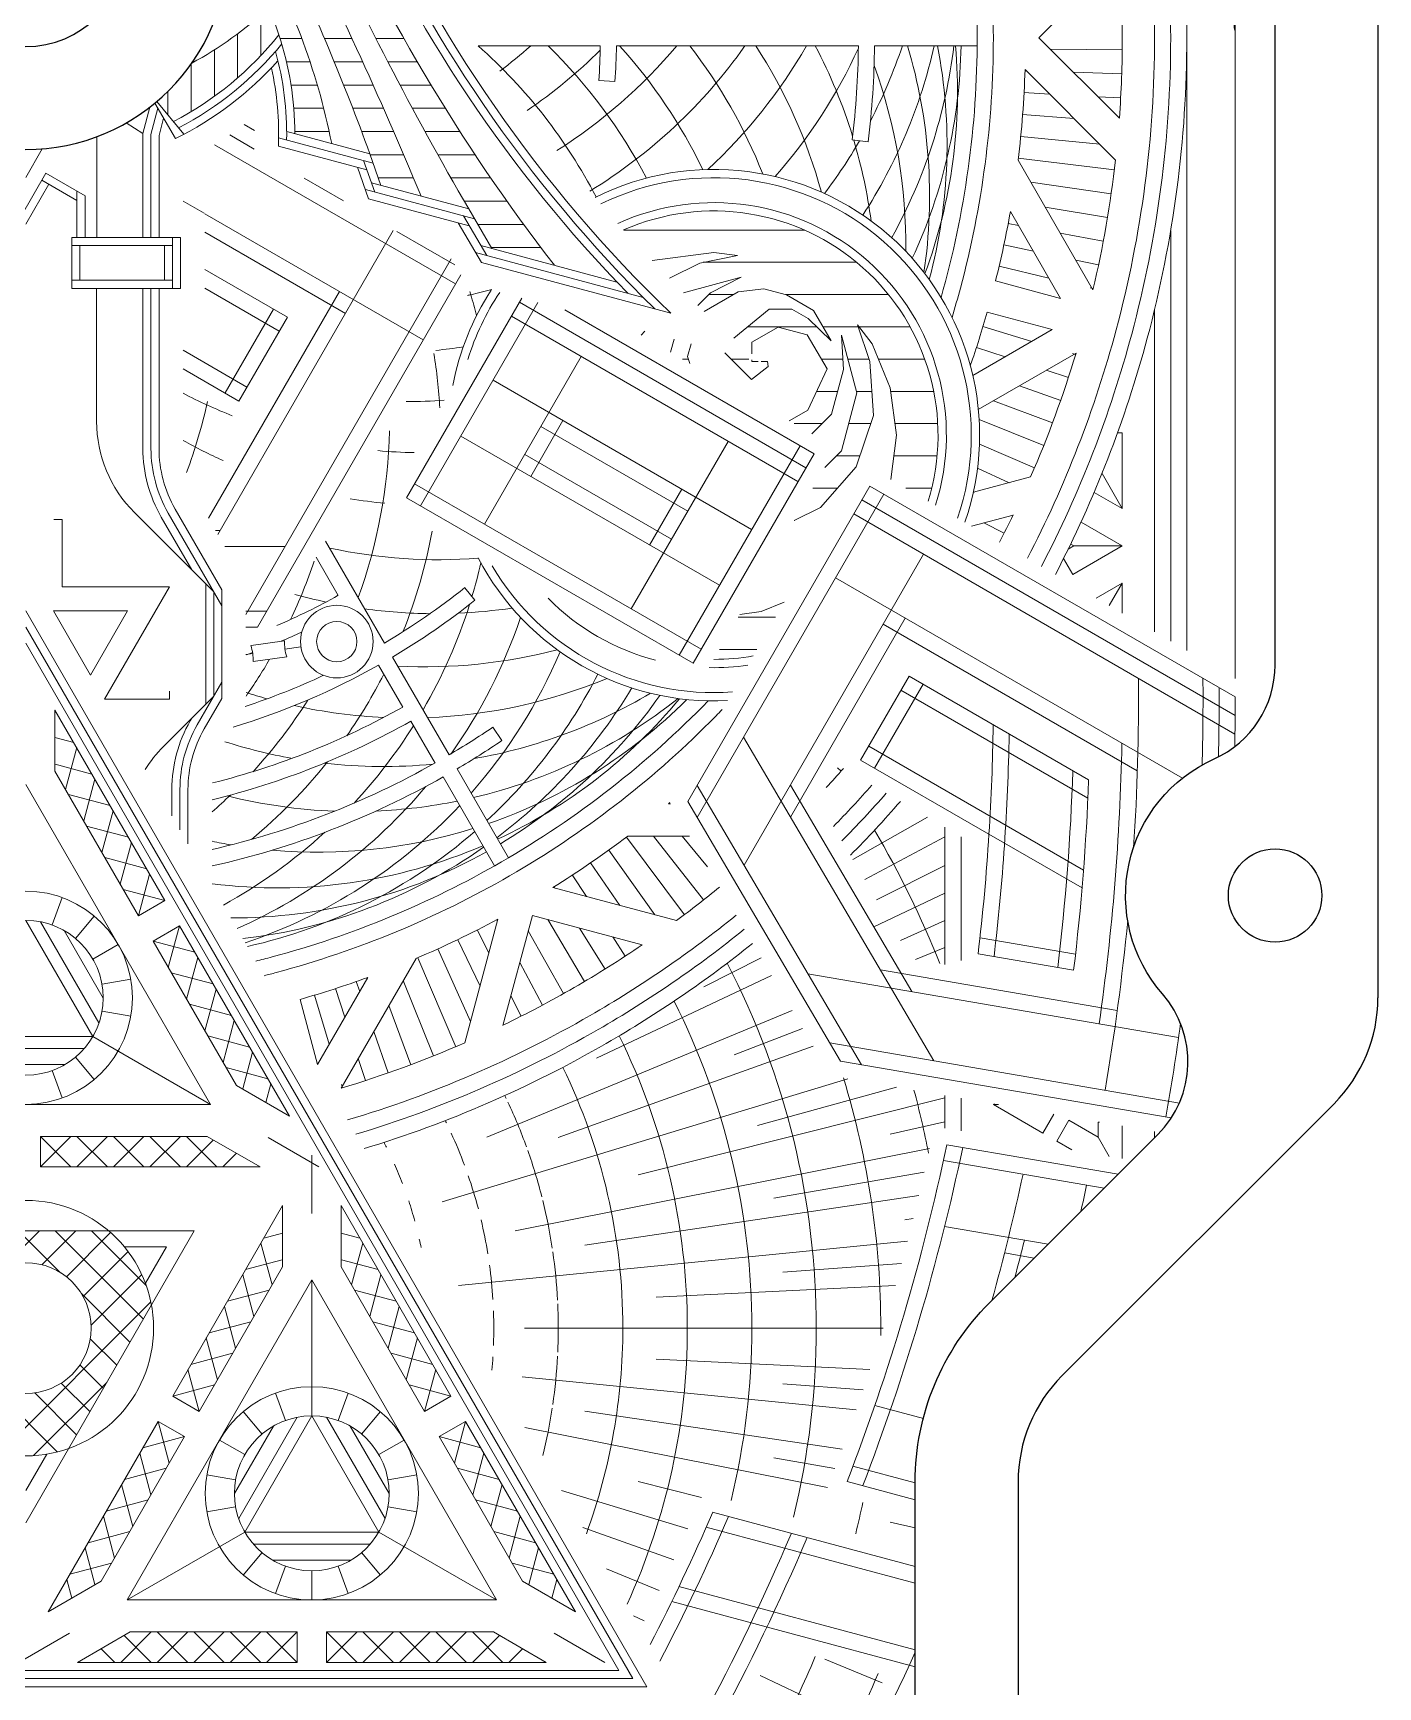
# Model space of a CAD drawing. Header units: inches. Extents: x -6.2 to 19.1, y -0.3 to 14.3.
# Drawn here: x 5.548 to 7.183, y 10.54 to 12.55 of the extents above; entities that cross this region are included whole.
import ezdxf

# ---------------------------------------------------------------- set-up
doc = ezdxf.new("R2010")
doc.units = ezdxf.units.IN
doc.header["$MEASUREMENT"] = 0
doc.layers.add('NOPLOT', color=40, linetype='Continuous', lineweight=5)

# ---------------------------------------------------------------- blocks, each defined once
blk = doc.blocks.new('FacePlate')
at = {"color": 0}
for p, q in [((1.6428, -0.5), (1.6428, -2.5744)), ((1.5895, -2.7032), (1.2587, -3.034)), ((1.2053, -3.1628), (1.2053, -4.7785))]:
    blk.add_line(p, q, dxfattribs=at)
blk.add_circle((1.5178, -2.4502), 0.0568, dxfattribs=at)
for centre, radius, start, end in [((-0.0009, -1.297), 0.1215, 180, 0), ((1.4606, -2.5744), 0.1822, 315, 0), ((1.3876, -3.1628), 0.1822, 135, 180)]:
    blk.add_arc(centre, radius, start, end, dxfattribs=at)
blk = doc.blocks.new('Linework')
at = {"color": 251, "true_color": 0x636466}
blk.add_lwpolyline([(1.0812, -3.8655), (1.0812, -2.2498, -0.198912), (1.1712, -2.0326), (1.3762, -1.8276, 0.394797), (1.3819, -1.6569, -0.504743), (1.4447, -1.3712, 0.295987), (1.5187, -1.2571), (1.5187, 0.413, 0.053283)], format="xyb", dxfattribs=at)
blk.add_lwpolyline([(-0.2786, -0.251, -0.185395), (-0.2465, -0.3346), (-0.2465, -0.384, 1), (0.2465, -0.384), (0.2465, -0.3346, -0.185395), (0.2786, -0.251, 2.246691)], format="xyb", close=True, dxfattribs=at)
at = {"layer": 'NOPLOT', "color": 251, "true_color": 0x636466}
for p, q in [((1.4114, -0.228), (1.4114, -1.2393)), ((1.2316, -0.4947), (1.3294, -0.397)), ((1.1566, -0.5045), (1.1566, -0.4849)), ((1.2316, -0.4947), (1.3294, -0.5925)), ((1.4702, -1.2733), (1.4702, -0.4835)), ((0.6984, -0.5045), (0.5498, -0.5045)), ((1.0121, -0.5045), (0.718, -0.5045)), ((1.1566, -0.5045), (1.0317, -0.5045)), ((1.3329, -0.5094), (1.2453, -0.5084)), ((1.2163, -0.5348), (1.2147, -0.5348)), ((1.2148, -0.5333), (1.3247, -0.6433)), ((1.3323, -0.5386), (1.2736, -0.5367)), ((0.6966, -0.5465), (0.7161, -0.548)), ((1.2446, -0.5631), (1.2133, -0.5614)), ((0.182, -0.6173), (0.157, -0.574)), ((0.1593, -0.5721), (0.1922, -0.612)), ((1.331, -0.5679), (1.3033, -0.5664)), ((0.1424, -0.6109), (0.1221, -0.5982)), ((0.278, -0.6075), (0.2654, -0.6003)), ((1.2743, -0.5929), (1.2118, -0.5881)), ((0.2775, -0.6299), (0.2479, -0.6128)), ((0.3074, -0.6162), (0.4222, -0.647)), ((0.3172, -0.6087), (0.4183, -0.6358)), ((1.024, -0.6212), (1.0045, -0.6188)), ((1.3056, -0.6242), (1.2095, -0.6147)), ((0.5224, -0.7939), (0.2294, -0.6247)), ((0.3071, -0.6263), (0.4147, -0.6551)), ((0.4183, -0.6358), (0.4318, -0.6742)), ((1.3233, -0.6554), (1.2065, -0.6412)), ((0.4032, -0.652), (0.4167, -0.6904)), ((0.4107, -0.6439), (0.4242, -0.6823)), ((1.2973, -0.8012), (1.2063, -0.6434)), ((0.0281, -0.6728), (0, -0.7214)), ((0.0622, -0.6924), (0.0196, -0.6679)), ((0.0622, -0.7374), (0.0622, -0.6811)), ((0.3863, -0.6927), (0.3386, -0.6652)), ((0.4128, -0.6792), (0.5455, -0.7148)), ((0.4203, -0.6711), (0.5384, -0.7027)), ((1.3195, -0.6844), (1.2218, -0.6703)), ((0.2168, -0.708), (0.1914, -0.6934)), ((0.4167, -0.6904), (0.5391, -0.7232)), ((0.5384, -0.7027), (0.5667, -0.7509)), ((1.315, -0.7133), (1.2393, -0.7007)), ((0.4832, -0.8618), (0.2176, -0.7085)), ((0.5256, -0.7196), (0.5539, -0.7677)), ((0.532, -0.7112), (0.5603, -0.7593)), ((1.2067, -0.7227), (1.1943, -0.7203)), ((1.1967, -0.7072), (1.1979, -0.7074)), ((1.258, -0.8115), (1.1969, -0.7057)), ((0.0561, -0.7374), (0.0561, -0.7993)), ((0.1882, -0.7374), (0.0561, -0.7374)), ((0.1784, -0.7993), (0.1784, -0.7374)), ((0.1882, -0.7993), (0.1882, -0.7374)), ((0.3885, -0.8298), (0.2176, -0.7311)), ((0.4467, -0.7289), (0.2334, -1.0984)), ((0.5216, -0.7708), (0.451, -0.73)), ((1.3099, -0.7421), (1.2575, -0.7322)), ((1.3918, -0.7292), (1.3918, -1.228)), ((0.0561, -0.7472), (0.1784, -0.7472)), ((0.0659, -0.7895), (0.0659, -0.7472)), ((0.1686, -0.7895), (0.1686, -0.7472)), ((0.5173, -0.7635), (0.2677, -1.1958)), ((0.5468, -0.7557), (0.7506, -0.8103)), ((0.5532, -0.7473), (0.7187, -0.7916)), ((0.7616, -0.7655), (0.8365, -0.7556)), ((0.8652, -0.7594), (0.8193, -0.7685)), ((0.8365, -0.7556), (0.8652, -0.7594)), ((1.2249, -0.7541), (1.189, -0.7465)), ((0.318, -0.8343), (0.2176, -0.7764)), ((0.5287, -0.7829), (0.2815, -1.2112)), ((0.5539, -0.7677), (0.784, -0.8294)), ((0.8193, -0.7685), (0.7824, -0.7867)), ((1.2437, -0.7867), (1.1832, -0.7725)), ((1.3041, -0.7708), (1.2764, -0.765)), ((0.0561, -0.7895), (0.1784, -0.7895)), ((0.0561, -0.7993), (0.1882, -0.7993)), ((0.3082, -0.8513), (0.2176, -0.7991)), ((0.3813, -0.803), (0.2221, -1.0787)), ((0.7996, -0.8046), (0.8698, -0.7858)), ((0.8661, -0.8035), (0.8247, -0.8274)), ((0.8698, -0.7858), (0.8322, -0.8046)), ((0.8974, -0.7998), (0.8661, -0.8035)), ((0.9249, -0.8071), (0.8974, -0.7998)), ((1.1789, -0.7903), (1.258, -0.8115)), ((1.2977, -0.7994), (1.2938, -0.7985)), ((0.603, -0.8113), (0.4629, -1.0539)), ((0.6226, -0.8166), (0.4799, -1.0637)), ((0.9484, -1.0173), (0.6001, -0.8162)), ((0.8322, -0.8046), (0.8168, -0.82)), ((0.9577, -0.8261), (0.9249, -0.8071)), ((0.2422, -0.9264), (0.301, -0.8245)), ((0.2591, -0.9362), (0.318, -0.8343)), ((0.9386, -1.0342), (0.5903, -0.8332)), ((0.9582, -1.0003), (0.6552, -0.8253)), ((0.8607, -0.8599), (0.9036, -0.8247)), ((0.9036, -0.8247), (0.9314, -0.8247)), ((0.9314, -0.8247), (0.951, -0.8361)), ((0.951, -0.8361), (0.9789, -0.8629)), ((0.9789, -0.8629), (0.9577, -0.8261)), ((1.0111, -0.8436), (1.0288, -0.8666)), ((1.0262, -0.888), (1.0111, -0.8436)), ((1.1688, -0.8282), (1.2479, -0.8494)), ((1.3722, -0.8251), (1.3722, -1.2167)), ((0.748, -0.8563), (0.7481, -0.856)), ((0.7481, -0.856), (0.7527, -0.8514)), ((0.7882, -0.861), (0.7839, -0.877)), ((0.9148, -0.8463), (0.8828, -0.8648)), ((0.95, -0.8557), (0.9148, -0.8463)), ((0.974, -0.8972), (0.95, -0.8557)), ((0.9916, -0.856), (1.0104, -0.9263)), ((0.9941, -0.898), (0.9916, -0.856)), ((1.2479, -0.8494), (1.1512, -0.9052)), ((1.2231, -0.8637), (1.1636, -0.8458)), ((0.2689, -0.9192), (0.1914, -0.8745)), ((0.6752, -0.8822), (0.5576, -1.0859)), ((0.8088, -0.8665), (0.8045, -0.8822)), ((0.8045, -0.8822), (0.8074, -0.8905)), ((0.8824, -0.9099), (0.8499, -0.8775)), ((0.8828, -0.8648), (0.8828, -0.879)), ((1.0288, -0.8666), (1.0509, -0.9202)), ((1.1904, -0.8826), (1.1556, -0.8713)), ((1.2767, -0.878), (1.1579, -0.9466)), ((1.2762, -0.8798), (1.2723, -0.8786)), ((0.2591, -0.9362), (0.1914, -0.8971)), ((0.9024, -0.8942), (0.8824, -0.9099)), ((0.8828, -0.8863), (0.8828, -0.8883)), ((0.8828, -0.8883), (0.8904, -0.8883)), ((0.8939, -0.8883), (0.9017, -0.8883)), ((0.9017, -0.8883), (0.9024, -0.8942)), ((0.9505, -0.9475), (0.974, -0.8972)), ((0.9796, -0.952), (0.9941, -0.898)), ((1.0305, -0.9537), (1.0262, -0.888)), ((1.2674, -0.9077), (1.2405, -0.8989)), ((0.8824, -1.0923), (0.5681, -0.9109)), ((1.0509, -0.9202), (1.0585, -0.9777)), ((1.2581, -0.9354), (1.2078, -0.9178)), ((1.0104, -0.9263), (0.9916, -0.9966)), ((1.2481, -0.9629), (1.1763, -0.936)), ((0.653, -0.9599), (0.6138, -1.0278)), ((0.9281, -0.9602), (0.9288, -0.96)), ((0.9288, -0.96), (0.9505, -0.9475)), ((0.9555, -0.9761), (0.9796, -0.952)), ((1.0093, -1.0161), (1.0305, -0.9537)), ((1.2375, -0.9902), (1.1589, -0.9588)), ((0.5289, -0.9788), (0.8432, -1.1602)), ((0.8047, -1.0701), (0.6262, -0.9671)), ((1.0585, -0.9777), (1.0514, -1.0315)), ((1.333, -0.975), (1.3272, -0.975)), ((1.333, -0.975), (1.333, -1.067)), ((0.6066, -1.001), (0.7851, -1.1041)), ((0.7361, -1.1889), (0.8537, -0.9852)), ((0.7942, -1.2451), (0.9412, -0.9905)), ((0.8112, -1.2549), (0.9582, -1.0003)), ((0.9916, -0.9966), (0.9713, -1.0168)), ((1.2263, -1.0173), (1.1592, -0.9887)), ((0.9659, -1.0657), (1.0093, -1.0161)), ((1.1954, -1.0355), (1.1569, -1.018)), ((1.3083, -1.0243), (1.333, -1.067)), ((0.821, -1.238), (0.4727, -1.0369)), ((0.7583, -1.1112), (0.7975, -1.0433)), ((0.8048, -1.4229), (1.0261, -1.0395)), ((1.0261, -1.0395), (1.4702, -1.2959)), ((1.1519, -1.0471), (1.2215, -1.0285)), ((0.4629, -1.0539), (0.8112, -1.2549)), ((0.8162, -1.4423), (1.0431, -1.0493)), ((1.4702, -1.3185), (1.0163, -1.0565)), ((1.1527, -1.0469), (1.1525, -1.0468)), ((1.1527, -1.0469), (1.1525, -1.0468)), ((1.333, -1.067), (1.2988, -1.0473)), ((0.0343, -1.0803), (0.0441, -1.0803)), ((0.0441, -1.0803), (0.0441, -1.162)), ((0.934, -1.0814), (0.9659, -1.0657)), ((1.4699, -1.341), (1.0065, -1.0734)), ((1.1498, -1.0883), (1.2002, -1.0748)), ((1.1893, -1.0969), (1.1645, -1.0843)), ((1.2828, -1.0833), (1.333, -1.1123)), ((0.2362, -1.0936), (0.2307, -1.0936)), ((0.3154, -1.1132), (0.242, -1.1132)), ((0.4361, -1.2305), (0.3645, -1.1065)), ((0.8732, -1.5005), (1.0914, -1.1224)), ((1.2742, -1.1123), (1.2672, -1.1164)), ((1.2703, -1.11), (1.2742, -1.1123)), ((1.333, -1.1123), (1.2729, -1.147)), ((1.2742, -1.1123), (1.333, -1.1123)), ((0.3799, -1.1724), (0.3532, -1.1261)), ((1.2729, -1.147), (1.2616, -1.1275)), ((0.0441, -1.162), (0.1746, -1.162)), ((0.1746, -1.162), (0.0958, -1.2986)), ((0.2187, -1.3048), (0.2187, -1.1585)), ((0.5338, -1.1631), (0.546, -1.1784)), ((1.406, -1.3946), (0.9843, -1.1512)), ((1.3014, -1.1758), (1.333, -1.1576)), ((1.3172, -1.1849), (1.333, -1.1576)), ((1.333, -1.1576), (1.333, -1.194)), ((0.9221, -1.1805), (0.8939, -1.1922)), ((0.7548, -2.4988), (0, -1.1914)), ((0.0339, -1.1914), (0.0788, -1.2692)), ((0.1237, -1.1914), (0.0339, -1.1914)), ((0.0788, -1.2692), (0.1237, -1.1914)), ((0.2928, -1.1916), (0.2677, -1.1916)), ((0.8939, -1.1922), (0.8681, -1.1956)), ((0.9296, -1.4418), (1.0692, -1.2002)), ((0.7378, -2.489), (0, -1.211)), ((0.2815, -1.2112), (0.2677, -1.2112)), ((1.3512, -1.3856), (1.0424, -1.2073)), ((0.7208, -2.4792), (0, -1.2307)), ((0.2677, -1.2443), (0.2759, -1.2431)), ((0.2738, -1.2335), (0.3144, -1.2277)), ((0.3151, -1.2376), (0.3345, -1.2348)), ((0.2765, -1.2529), (0.3172, -1.2471)), ((0.4584, -1.3082), (0.4289, -1.2573)), ((0.5145, -1.3664), (0.4459, -1.2475)), ((1.0907, -1.2805), (1.0319, -1.3824)), ((0.1746, -1.2986), (0.0958, -1.2986)), ((0.1746, -1.2888), (0.1746, -1.2986)), ((1.0639, -1.2877), (1.2911, -1.4188)), ((0.0355, -1.3861), (0.0355, -1.3118)), ((0.2018, -1.3218), (0.1999, -1.325)), ((0.4976, -1.3762), (0.4682, -1.3252)), ((0.5787, -1.3489), (0.5677, -1.3327)), ((1.1039, -1.7381), (0.8725, -1.3447)), ((1.2858, -1.5063), (1.0247, -1.3556)), ((0.5868, -1.4915), (0.5243, -1.3833)), ((0.9913, -1.3859), (0.9869, -1.3819)), ((0.5698, -1.5013), (0.5074, -1.3931)), ((1.0158, -1.7428), (0.816, -1.4034)), ((1.0772, -1.6539), (0.9295, -1.4029)), ((0.7838, -1.4258), (0.7812, -1.4258)), ((0.7823, -1.4249), (0.7831, -1.4258)), ((0.9905, -1.7385), (0.8048, -1.4229)), ((1.0961, -1.4421), (1.0055, -1.4934)), ((0.8007, -1.5605), (0.7301, -1.4664)), ((0.8068, -1.4651), (0.7319, -1.4651)), ((0.824, -1.5426), (0.763, -1.4651)), ((0.8289, -1.5025), (0.7981, -1.4651)), ((1.0199, -1.5179), (1.1174, -1.4657)), ((1.1174, -1.4543), (1.1174, -1.6211)), ((1.137, -1.4657), (1.137, -1.6162)), ((0.7649, -1.5607), (0.7086, -1.4822)), ((0.5698, -1.5013), (0.5868, -1.4915)), ((0.7222, -1.5493), (0.6867, -1.4975)), ((1.1174, -1.5006), (1.0343, -1.5424)), ((0.6408, -1.5275), (0.791, -1.5677)), ((0.6428, -1.528), (0.642, -1.5267)), ((0.6815, -1.5384), (0.6644, -1.5121)), ((0.0322, -1.573), (0.0443, -1.5397)), ((0.1692, -1.5433), (0.137, -1.5619)), ((1.1174, -1.5345), (1.031, -1.5754)), ((0, -1.5674), (0.0815, -1.7085)), ((0.0605, -1.5894), (0.0833, -1.5622)), ((0.574, -1.5661), (0.5337, -1.7162)), ((0.5734, -1.5681), (0.5727, -1.5668)), ((0.6158, -1.5614), (0.58, -1.695)), ((0.6158, -1.5614), (0.7494, -1.5972)), ((0.6791, -1.6418), (0.6345, -1.5664)), ((1.1174, -1.5677), (1.0633, -1.5917)), ((0.0179, -1.5691), (0.0889, -1.6921)), ((0.0467, -1.5798), (0.0941, -1.6618)), ((0.1869, -1.574), (0.1547, -1.5926)), ((0.5631, -1.6068), (0.5489, -1.5788)), ((0.6538, -1.6564), (0.6108, -1.5801)), ((0.7042, -1.6266), (0.6731, -1.5767)), ((0.7288, -1.6109), (0.7137, -1.5876)), ((0.0815, -1.6144), (0.1122, -1.5966)), ((0.5407, -1.6902), (0.5009, -1.6021)), ((0.5522, -1.6474), (0.5251, -1.5909)), ((1.0817, -1.6149), (1.1174, -1.6002)), ((1.16, -1.5886), (1.2761, -1.6086)), ((0.3833, -1.7715), (0.4744, -1.6138)), ((0.5226, -1.7211), (0.4764, -1.6129)), ((0.6281, -1.6705), (0.6005, -1.6187)), ((0.8939, -1.613), (0.8244, -1.648)), ((1.3268, -1.6769), (1.0389, -1.6275)), ((0.0927, -1.6451), (0.1276, -1.6389)), ((0.3547, -1.7426), (0.4158, -1.6368)), ((0.406, -1.6538), (0.4018, -1.6418)), ((0.4144, -1.6373), (0.4148, -1.6385)), ((0.4955, -1.7322), (0.4588, -1.6407)), ((0.9064, -1.6343), (0.6938, -1.7349)), ((1.4014, -1.7096), (0.9507, -1.6322)), ((0.3335, -1.6635), (0.3547, -1.7426)), ((0.369, -1.7178), (0.351, -1.6583)), ((0.3879, -1.6852), (0.3765, -1.6504)), ((0.6022, -1.684), (0.5896, -1.6592)), ((0.0927, -1.6778), (0.1276, -1.684)), ((0.4682, -1.7428), (0.4413, -1.671)), ((0.5603, -1.8309), (0.9316, -1.6771)), ((0.0815, -1.7085), (-0.0815, -1.7085)), ((0.2245, -1.7911), (0.0815, -1.7085)), ((0.4407, -1.7528), (0.4231, -1.7026)), ((0.9443, -1.6987), (0.8611, -1.7308)), ((0.071, -1.7231), (-0.0711, -1.7231)), ((0.9571, -1.7205), (0.6471, -1.8315)), ((1.4023, -1.7894), (0.9774, -1.7164)), ((0.0474, -1.7427), (-0.0474, -1.7427)), ((0.0605, -1.7335), (0.0833, -1.7607)), ((0.413, -1.7622), (0.4042, -1.7353)), ((1.3925, -1.8076), (0.9905, -1.7385)), ((0.0322, -1.7499), (0.0443, -1.7832)), ((0.2562, -1.7683), (0.3206, -1.8055)), ((0.385, -1.7709), (0.3839, -1.7671)), ((0.506, -1.9095), (0.9992, -1.7599)), ((1.1174, -1.7831), (0.7445, -1.8765)), ((1.0585, -1.7701), (0.8895, -1.8168)), ((1.1174, -1.7802), (1.1174, -1.82)), ((1.137, -1.7836), (1.137, -1.8233)), ((1.1776, -1.7905), (1.1762, -1.7914)), ((1.1762, -1.7914), (1.2363, -1.8261)), ((1.1824, -1.7914), (1.1762, -1.7914)), ((1.2363, -1.8261), (1.2497, -1.8029)), ((1.1174, -1.8121), (1.0507, -1.8271)), ((1.2533, -1.8359), (1.268, -1.8104)), ((1.268, -1.8104), (1.3036, -1.831)), ((1.3036, -1.831), (1.3036, -1.8125)), ((1.3054, -1.8125), (1.3036, -1.8125)), ((1.333, -1.857), (1.333, -1.8172)), ((1.3722, -1.824), (1.3722, -1.8316)), ((0.0178, -1.8671), (0.0178, -1.8299)), ((0.2207, -1.8299), (0.2851, -1.8671)), ((0.2946, -1.8315), (0.3561, -1.8671)), ((0.5948, -1.9447), (1.0987, -1.8445)), ((1.3278, -1.876), (1.1196, -1.8402)), ((1.2533, -1.8359), (1.2716, -1.8465)), ((1.3036, -1.831), (1.3171, -1.8543)), ((0.3477, -1.9236), (0.3477, -1.8526)), ((1.3108, -1.893), (1.1155, -1.8594)), ((1.0923, -1.8735), (0.9093, -1.9052)), ((1.0857, -1.9019), (0.6798, -1.9622)), ((0.3122, -1.9885), (0.3122, -1.9141)), ((0.3833, -1.9885), (0.3833, -1.9141)), ((0.2049, -1.9447), (-0.2049, -1.9447)), ((0.2049, -1.9447), (-0.2049, -1.9447)), ((0, -2.2996), (0.2049, -1.9447)), ((0, -2.2996), (0.2049, -1.9447)), ((1.0789, -1.9299), (1.0688, -1.9312)), ((1.2429, -1.9609), (1.117, -1.9393)), ((0.171, -1.9643), (0.1199, -1.9643)), ((0.1454, -2.0085), (0.171, -1.9643)), ((0.5262, -2.0112), (1.0719, -1.9574)), ((1.0647, -1.9845), (0.9204, -1.9951)), ((1.226, -1.9779), (1.1897, -1.9716)), ((0.3477, -2.0045), (0.3477, -2.1697)), ((1.0574, -2.0111), (0.7665, -2.0253)), ((0.6064, -2.063), (1.0421, -2.063)), ((1.0261, -2.1134), (0.7665, -2.1007)), ((0.6035, -2.1224), (1.0095, -2.1624)), ((0.1786, -2.1456), (0.2108, -2.1642)), ((0.3156, -2.1754), (0.3034, -2.142)), ((0.3799, -2.1754), (0.3921, -2.142)), ((0.5169, -2.1456), (0.4847, -2.1642)), ((1.0179, -2.1381), (0.9204, -2.1309)), ((0.2873, -2.1917), (0.2644, -2.1645)), ((0.3477, -2.1697), (0.2663, -2.3108)), ((0.3477, -2.1697), (0.4292, -2.3108)), ((0.4082, -2.1917), (0.4311, -2.1645)), ((0.9923, -2.2102), (0.6798, -2.1638)), ((1.0322, -2.1569), (1.0911, -2.1727)), ((0.1608, -2.1764), (0.193, -2.1949)), ((0.301, -2.1821), (0.2537, -2.2642)), ((0.3299, -2.1714), (0.2588, -2.2945)), ((0.3656, -2.1714), (0.4367, -2.2945)), ((0.3944, -2.1821), (0.4418, -2.2642)), ((0.5347, -2.1764), (0.5025, -2.1949)), ((0.6068, -2.1837), (0.9745, -2.2568)), ((0.2663, -2.2167), (0.2355, -2.199)), ((0.4292, -2.2167), (0.46, -2.199)), ((0, -2.2604), (0.0255, -2.2162)), ((0.9835, -2.2337), (0.9093, -2.2208)), ((1.0055, -2.2309), (1.0812, -2.2512)), ((0.2551, -2.2474), (0.2201, -2.2413)), ((0.4404, -2.2474), (0.4754, -2.2413)), ((0.8214, -2.2688), (0.7445, -2.2495)), ((0.9985, -2.2494), (1.0812, -2.2715)), ((0.6512, -2.2605), (0.8047, -2.3071)), ((0.2551, -2.2801), (0.2201, -2.2863)), ((0.4404, -2.2801), (0.4754, -2.2863)), ((0.835, -2.2868), (1.0812, -2.3527)), ((0.1232, -2.3934), (0.2663, -2.3108)), ((0.4292, -2.3108), (0.2663, -2.3108)), ((0.5722, -2.3934), (0.4292, -2.3108)), ((0.7876, -2.3448), (0.677, -2.3052)), ((0.8271, -2.3049), (1.0812, -2.373)), ((1.0812, -2.3058), (1.0507, -2.2989)), ((0.4188, -2.3255), (0.2767, -2.3255)), ((0.2873, -2.3358), (0.2644, -2.3631)), ((0.3951, -2.3451), (0.3004, -2.3451)), ((0.4082, -2.3358), (0.4311, -2.3631)), ((0.0915, -2.3707), (0.0272, -2.4078)), ((0.3156, -2.3522), (0.3034, -2.3856)), ((0.3477, -2.3579), (0.3477, -2.3934)), ((0.3799, -2.3522), (0.3921, -2.3856)), ((0.6039, -2.3707), (0.6683, -2.4078)), ((0.706, -2.3554), (0.77, -2.3819)), ((0.794, -2.3772), (1.0812, -2.4542)), ((0.7853, -2.3952), (1.0812, -2.4745)), ((0.7518, -2.4186), (0.7389, -2.4125)), ((0.0532, -2.4338), (-0.0084, -2.4694)), ((0.1271, -2.4322), (0.0627, -2.4694)), ((0.33, -2.4694), (0.33, -2.4322)), ((0.3655, -2.4694), (0.3655, -2.4322)), ((0.5684, -2.4322), (0.6328, -2.4694)), ((0.6423, -2.4338), (0.7039, -2.4694)), ((0.9713, -2.4653), (1.0412, -2.4943)), ((-0.7378, -2.489), (0.7378, -2.489)), ((-0.7208, -2.4792), (0.7208, -2.4792)), ((1.0164, -2.5437), (0.8929, -2.4853)), ((-0.7548, -2.4988), (0.7548, -2.4988))]:
    blk.add_line(p, q, dxfattribs=at)
at = {"layer": 'NOPLOT', "color": 251, "linetype": 'Continuous', "true_color": 0x636466}
for p, q in [((0.2857, -0.5164), (0.2857, -0.4665)), ((0.2575, -0.5436), (0.2575, -0.4898)), ((0.3092, -0.4957), (0.3356, -0.4957)), ((0.3632, -0.4957), (0.3966, -0.4957)), ((0.4256, -0.4957), (0.4597, -0.4957)), ((0.2293, -0.566), (0.2293, -0.5095)), ((0.201, -0.5846), (0.201, -0.526)), ((0.3169, -0.524), (0.3456, -0.524)), ((0.3751, -0.524), (0.4095, -0.524)), ((0.4402, -0.524), (0.4759, -0.524)), ((0.1728, -0.5886), (0.1728, -0.5598)), ((0.3224, -0.5522), (0.3545, -0.5522)), ((0.3865, -0.5522), (0.4222, -0.5522)), ((0.455, -0.5522), (0.4927, -0.5522)), ((0.3257, -0.5804), (0.3622, -0.5804)), ((0.3976, -0.5804), (0.4348, -0.5804)), ((0.47, -0.5804), (0.51, -0.5804)), ((0.327, -0.6087), (0.3689, -0.6087)), ((0.4083, -0.6087), (0.4471, -0.6087)), ((0.4853, -0.6087), (0.5278, -0.6087)), ((0.4187, -0.6369), (0.4593, -0.6369)), ((0.5009, -0.6369), (0.5463, -0.6369)), ((0.4286, -0.6651), (0.4713, -0.6651)), ((0.5168, -0.6651), (0.5653, -0.6651)), ((0.5329, -0.6933), (0.585, -0.6933)), ((0.5495, -0.7216), (0.6053, -0.7216)), ((0.9467, -0.7284), (0.7269, -0.7284)), ((0.5661, -0.7498), (0.6263, -0.7498)), ((1.0101, -0.7676), (0.8236, -0.7676)), ((0.8604, -0.8068), (0.8299, -0.8068)), ((1.0488, -0.8068), (0.9238, -0.8068)), ((0.9614, -0.8461), (0.8776, -0.8461)), ((1.0119, -0.8461), (0.9692, -0.8461)), ((1.0751, -0.8461), (1.013, -0.8461)), ((0.8056, -0.8853), (0.7982, -0.8853)), ((0.8789, -0.8853), (0.8577, -0.8853)), ((0.9933, -0.8853), (0.9671, -0.8853)), ((1.0253, -0.8853), (0.9994, -0.8853)), ((1.0928, -0.8853), (1.0365, -0.8853)), ((0.987, -0.9245), (0.9613, -0.9245)), ((1.0286, -0.9245), (1.0099, -0.9245)), ((1.1037, -0.9245), (1.0515, -0.9245)), ((0.9679, -0.9637), (0.934, -0.9637)), ((1.0271, -0.9637), (1.0004, -0.9637)), ((1.1086, -0.9637), (1.0567, -0.9637)), ((1.0138, -1.0029), (0.9852, -1.0029)), ((1.1078, -1.0029), (1.0552, -1.0029)), ((0.9866, -1.0421), (0.9567, -1.0421)), ((1.1012, -1.0421), (1.0698, -1.0421)), ((0.9343, -1.0813), (0.9341, -1.0813)), ((0.9114, -1.1989), (0.8662, -1.1989)), ((0.8888, -1.2381), (0.8435, -1.2381)), ((0.0357, -1.3121), (0.0355, -1.3121)), ((0.0583, -1.3512), (0.0355, -1.3451)), ((0.0619, -1.3574), (0.0483, -1.4082)), ((0.0805, -1.3896), (0.0359, -1.3777)), ((0.084, -1.3958), (0.0704, -1.4466)), ((0.1026, -1.428), (0.0519, -1.4144)), ((0.1062, -1.4343), (0.0926, -1.485)), ((0.1248, -1.4664), (0.074, -1.4528)), ((0.1284, -1.4727), (0.1148, -1.5234)), ((0.147, -1.5049), (0.0962, -1.4912)), ((0.1506, -1.5111), (0.137, -1.5619)), ((0.1692, -1.5433), (0.1184, -1.5297)), ((0.1869, -1.574), (0.1733, -1.6248)), ((0.2055, -1.6062), (0.1547, -1.5926)), ((0.2091, -1.6125), (0.1955, -1.6632)), ((0.2277, -1.6446), (0.1769, -1.631)), ((0.2313, -1.6509), (0.2177, -1.7016)), ((0.2499, -1.6831), (0.1991, -1.6694)), ((0.2721, -1.7215), (0.2213, -1.7079)), ((0.2535, -1.6893), (0.2399, -1.7401)), ((0.2756, -1.7277), (0.2637, -1.7722)), ((0.2942, -1.7599), (0.2435, -1.7463)), ((0.2978, -1.7661), (0.2917, -1.7889)), ((0.3204, -1.8052), (0.3203, -1.8054)), ((0.0549, -1.8671), (0.0178, -1.8299)), ((0.0178, -1.8671), (0.0549, -1.8299)), ((0.0993, -1.8671), (0.0621, -1.8299)), ((0.0621, -1.8671), (0.0993, -1.8299)), ((0.1436, -1.8671), (0.1065, -1.8299)), ((0.1065, -1.8671), (0.1436, -1.8299)), ((0.188, -1.8671), (0.1508, -1.8299)), ((0.1508, -1.8671), (0.188, -1.8299)), ((0.2324, -1.8671), (0.1952, -1.8299)), ((0.1952, -1.8671), (0.2278, -1.8344)), ((0.2395, -1.8671), (0.2562, -1.8504)), ((0.2847, -1.8671), (0.2848, -1.8669)), ((0.312, -1.9144), (0.3122, -1.9144)), ((0.3835, -1.9144), (0.3833, -1.9144)), ((-0.0268, -1.9882), (0.0166, -1.9447)), ((0.0423, -1.9957), (-0.0087, -1.9447)), ((0.0197, -1.986), (0.061, -1.9447)), ((0.143, -2.052), (0.0356, -1.9447)), ((0.0494, -2.0007), (0.1031, -1.9469)), ((0.1463, -2.011), (0.08, -1.9447)), ((0.2895, -1.9535), (0.3122, -1.9474)), ((0.406, -1.9535), (0.3833, -1.9474)), ((0.2859, -1.9597), (0.2995, -2.0105)), ((0.4096, -1.9597), (0.396, -2.0105)), ((0.0697, -2.0247), (0.1244, -1.97)), ((0.2673, -1.9919), (0.3118, -1.98)), ((0.4282, -1.9919), (0.3837, -1.98)), ((0.0794, -2.0593), (0.1409, -1.9978)), ((0.2637, -1.9982), (0.2773, -2.0489)), ((0.4318, -1.9982), (0.4182, -2.0489)), ((0.1267, -2.0801), (0.0673, -2.0207)), ((0.2451, -2.0303), (0.2959, -2.0167)), ((0.4504, -2.0303), (0.3996, -2.0167)), ((-0.0319, -2.215), (0.152, -2.0311)), ((0.2415, -2.0366), (0.2551, -2.0873)), ((0.454, -2.0366), (0.4404, -2.0873)), ((0.2229, -2.0688), (0.2737, -2.0552)), ((0.4726, -2.0688), (0.4218, -2.0552)), ((0.1105, -2.1082), (0.0784, -2.0761)), ((0.2193, -2.075), (0.2329, -2.1258)), ((0.4762, -2.075), (0.4625, -2.1258)), ((0.0943, -2.1364), (0.0657, -2.1078)), ((0.2008, -2.1072), (0.2515, -2.0936)), ((0.4947, -2.1072), (0.444, -2.0936)), ((0.0383, -2.2135), (-0.0522, -2.123)), ((0.0095, -2.218), (0.0986, -2.1289)), ((0.078, -2.1645), (0.0432, -2.1297)), ((0.1972, -2.1134), (0.2108, -2.1642)), ((0.4983, -2.1134), (0.4847, -2.1642)), ((0.0618, -2.1926), (0.0109, -2.1417)), ((0.1786, -2.1456), (0.2294, -2.132)), ((0.5169, -2.1456), (0.4661, -2.132)), ((0.1608, -2.1764), (0.1744, -2.2271)), ((0.5347, -2.1764), (0.5211, -2.2271)), ((0.1422, -2.2085), (0.193, -2.1949)), ((0.5533, -2.2085), (0.5025, -2.1949)), ((0.1386, -2.2148), (0.1522, -2.2655)), ((0.5569, -2.2148), (0.5433, -2.2655)), ((0.12, -2.247), (0.1708, -2.2334)), ((0.5754, -2.247), (0.5247, -2.2334)), ((0.1165, -2.2532), (0.1301, -2.304)), ((0.579, -2.2532), (0.5654, -2.304)), ((0.0979, -2.2854), (0.1486, -2.2718)), ((0.5976, -2.2854), (0.5468, -2.2718)), ((0.0757, -2.3238), (0.1265, -2.3102)), ((0.0943, -2.2916), (0.1079, -2.3424)), ((0.6198, -2.3238), (0.569, -2.3102)), ((0.6012, -2.2916), (0.5876, -2.3424)), ((0.0721, -2.33), (0.084, -2.3746)), ((0.6234, -2.33), (0.6115, -2.3746)), ((0.0535, -2.3622), (0.1043, -2.3486)), ((0.642, -2.3622), (0.5912, -2.3486)), ((0.0499, -2.3684), (0.056, -2.3912)), ((0.6456, -2.3684), (0.6395, -2.3912)), ((0.0274, -2.4075), (0.0274, -2.4077)), ((0.6681, -2.4075), (0.6681, -2.4077)), ((0.1154, -2.4694), (0.1526, -2.4322)), ((0.1526, -2.4694), (0.1199, -2.4368)), ((0.1597, -2.4694), (0.1969, -2.4322)), ((0.1969, -2.4694), (0.1597, -2.4322)), ((0.2041, -2.4694), (0.2413, -2.4322)), ((0.2413, -2.4694), (0.2041, -2.4322)), ((0.2485, -2.4694), (0.2856, -2.4322)), ((0.2856, -2.4694), (0.2485, -2.4322)), ((0.2928, -2.4694), (0.33, -2.4322)), ((0.33, -2.4694), (0.2928, -2.4322)), ((0.4027, -2.4694), (0.3655, -2.4322)), ((0.3655, -2.4694), (0.4027, -2.4322)), ((0.447, -2.4694), (0.4099, -2.4322)), ((0.4099, -2.4694), (0.447, -2.4322)), ((0.4914, -2.4694), (0.4542, -2.4322)), ((0.4542, -2.4694), (0.4914, -2.4322)), ((0.5358, -2.4694), (0.4986, -2.4322)), ((0.4986, -2.4694), (0.5358, -2.4322)), ((0.5801, -2.4694), (0.5429, -2.4322)), ((0.5429, -2.4694), (0.5756, -2.4368)), ((0.0631, -2.4694), (0.0629, -2.4692)), ((0.1082, -2.4694), (0.0915, -2.4527)), ((0.5873, -2.4694), (0.604, -2.4527)), ((0.6324, -2.4694), (0.6326, -2.4692))]:
    blk.add_line(p, q, dxfattribs=at)
at = {"layer": 'NOPLOT', "color": 251, "true_color": 0x636466}
for points in [[(0.151, -0.5789), (0.1424, -0.6109), (0.1424, -0.7374)], [(0.1607, -0.5804), (0.1522, -0.6122), (0.1522, -0.7374)], [(0.1676, -0.5924), (0.162, -0.6135), (0.162, -0.7374)], [(0.0864, -0.6149), (0.0864, -0.7374)], [(0.02, -0.6297), (0, -0.6644)], [(0.072, -0.7374), (0.072, -0.6868), (0.0245, -0.6594), (-0.0057, -0.7116)], [(0.1692, -1.5433), (0.0355, -1.3118)], [(0.0355, -1.3861), (0.137, -1.5619)], [(0.2245, -1.7911), (0, -1.4022)], [(1.1709, -1.4626), (1.2841, -1.5279)], [(0.1869, -1.574), (0.3206, -1.8055)], [(0.2562, -1.7683), (0.1547, -1.5926)], [(0.2245, -1.7911), (-0.2245, -1.7911)], [(0.2207, -1.8299), (0.0178, -1.8299)], [(0.0178, -1.8671), (0.2851, -1.8671)], [(0.1786, -2.1456), (0.3122, -1.9141)], [(0.5169, -2.1456), (0.3833, -1.9141)], [(0.3122, -1.9885), (0.2108, -2.1642)], [(0.3833, -1.9885), (0.4847, -2.1642)], [(0.1232, -2.3934), (0.3477, -2.0045)], [(0.5722, -2.3934), (0.3477, -2.0045)], [(0.1608, -2.1764), (0.0272, -2.4078)], [(0.5347, -2.1764), (0.6683, -2.4078)], [(0.0915, -2.3707), (0.193, -2.1949)], [(0.6039, -2.3707), (0.5025, -2.1949)], [(0.5722, -2.3934), (0.1232, -2.3934)], [(0.1271, -2.4322), (0.33, -2.4322)], [(0.5684, -2.4322), (0.3655, -2.4322)], [(0.33, -2.4694), (0.0627, -2.4694)], [(0.3655, -2.4694), (0.6328, -2.4694)]]:
    blk.add_lwpolyline(points, dxfattribs=at)
for points in [[(0.1452, -1.3841, -0.05684), (0.1673, -1.3563), (0.2285, -1.295), (0.2285, -1.1683), (0.1321, -1.0718, -0.198912), (0.0861, -0.9609), (0.0861, -0.7993)], [(0.1424, -0.7993), (0.1424, -0.994, 0.131652), (0.1647, -1.0773), (0.2018, -1.1415)], [(0.1522, -0.7993), (0.1522, -0.994, 0.131652), (0.1732, -1.0724), (0.2383, -1.1853)], [(0.162, -0.7993), (0.162, -0.994, 0.131652), (0.1817, -1.0675), (0.2383, -1.1656), (0.2383, -1.2977), (0.2169, -1.3348, 0.131652), (0.1972, -1.4083), (0.1972, -1.4742)], [(0.2383, -1.2781), (0.2084, -1.3299, 0.131652), (0.1874, -1.4083), (0.1874, -1.4572)], [(1.2738, -1.628, 0.020999), (1.292, -1.3967), (1.0737, -1.2707), (1.0149, -1.3726), (1.1709, -1.4626, -0.013802), (1.1577, -1.6081), (1.2738, -1.6281)], [(0.1999, -1.325, 0.131652), (0.1776, -1.4083), (0.1776, -1.4403)], [(1.176, -1.3297, -0.012566), (1.1709, -1.4626, -0.010494)]]:
    blk.add_lwpolyline(points, format="xyb", dxfattribs=at)
for centre, radius in [((0.3781, -1.2286), 0.0441), ((0.3781, -1.2286), 0.0245), ((0, -1.6615), 0.1296), ((0, -1.6615), 0.0941), ((0, -2.063), 0.1553), ((0, -2.063), 0.0795), ((0, -2.063), 0.0795), ((0.3477, -2.2638), 0.1296), ((0.3477, -2.2638), 0.0941)]:
    blk.add_circle(centre, radius, dxfattribs=at)
for centre, radius, start, end in [((0, -0.4947), 1.3722, 0, 15), ((0, -0.4947), 1.3918, 0, 15), ((0, -0.4947), 1.4114, 0, 13.1267), ((0, -0.4947), 1.1566, 0, 15), ((0, -0.4947), 1.1762, 0, 15), ((2.4464, 0.6253), 2.2812, 203.5804, 217.749), ((1.9457, 0.3774), 1.6947, 203.3507, 224.2572), ((1.9457, 0.3774), 1.6849, 203.4064, 225.4921), ((1.9457, 0.3774), 1.6751, 203.4945, 226.09), ((-4.8827, -2.9255), 5.8116, 22.65164, 26.5172), ((4.3211, 1.4916), 4.3731, 204.7923, 210.1184), ((-0.4316, -0.7829), 0.8192, 11.2282, 30.3791), ((-2.0463, -1.524), 2.6197, 19.819, 25.8647), ((0, -0.4947), 1.333, 0, 4.2069), ((-0.0587, -0.6116), 0.3857, 18.2188, 30.1676), ((0.0014, -0.1517), 0.4242, 298.187, 313.7973), ((0, -0.248), 0.392, 297.2421, 321.7003), ((0, -0.248), 0.4018, 297.5462, 320.7502), ((-0.0587, -0.6116), 0.3857, 0.0379, 18.2188), ((0, -0.248), 0.4018, 320.7502, 320.7533), ((0, -0.4947), 1.1566, 344.1658, 0), ((0, -0.4947), 1.1762, 345, 0), ((0, -0.4947), 1.3722, 345, 0), ((0, -0.4947), 1.333, 355.7931, 0), ((0, -0.4947), 1.3918, 345, 0), ((0, -0.4947), 1.4114, 345, 0), ((-0.0587, -0.6116), 0.3759, 358.8951, 15.4722), ((0.1301, -0.9802), 0.6344, 27.4094, 48.5718), ((0.1923, -0.0304), 0.6344, 307.2514, 311.6364), ((0.2513, -0.0595), 0.6344, 304.3673, 314.805), ((0.1923, -0.9591), 0.6344, 27.5922, 45.7643), ((0.306, -0.096), 0.6344, 302.3833, 319.9116), ((0.3554, -0.1394), 0.6344, 301.3625, 324.8554), ((0, -0.4947), 0.6985, 355.7467, 359.196), ((0, -0.4947), 0.7181, 355.7467, 359.2179), ((0.2513, -0.93), 0.6344, 25.6917, 42.1166), ((0.306, -0.8935), 0.6344, 21.5737, 37.8117), ((0.3987, -0.1888), 0.6344, 312.7328, 330.1501), ((0.3554, -0.8501), 0.6344, 15.3373, 33.007), ((0.4353, -0.2434), 0.6344, 318.5548, 335.402), ((0.3987, -0.8007), 0.6344, 17.098, 27.8287), ((0, -0.4947), 1.0122, 352.9612, 359.4452), ((0.4855, -0.3647), 0.6344, 326.9979, 347.2619), ((0, -0.4947), 1.0318, 352.9612, 359.4557), ((0.4643, -0.3024), 0.6344, 332.4518, 341.4203), ((0.4983, -0.4291), 0.6344, 330.8995, 353.1739), ((0.4643, -0.6871), 0.6344, 351.577, 16.7217), ((0.5026, -0.4947), 0.6344, 335.0068, 359.1147), ((0.4983, -0.5603), 0.6344, 339.6104, 5.0461), ((0.4855, -0.6248), 0.6344, 345.035, 10.9291), ((0, -0.248), 0.4116, 296.2384, 318.1334), ((-0.0587, -0.6116), 0.3661, 357.6973, 12.6423), ((0.4353, -0.746), 0.6344, 359.2673, 20.0482), ((0, -0.4947), 1.2154, 352.9725, 358.1803), ((0.4643, -0.3024), 0.6344, 323.0137, 329.9707), ((0.3987, -0.8007), 0.6344, 7.5504, 16.6411), ((0.8365, -0.9777), 0.323, 340.8692, 116.5553), ((0, -0.4947), 1.333, 346.711, 353.6028), ((0.8365, -0.9777), 0.3129, 341.2243, 116.0938), ((0.8365, -0.9777), 0.2826, 342.4452, 114.4194), ((0.8365, -0.9777), 0.2725, 342.914, 113.7447), ((0, -0.4947), 1.2154, 345.9242, 350.0039), ((0.8365, -0.9777), 0.323, 146.9179, 169.2146), ((-0.0656, -0.993), 0.6344, 17.0481, 17.4179), ((0.3987, -0.1888), 0.6344, 282.9519, 285.3302), ((0, -0.4947), 1.1762, 343.205, 345), ((0.3987, -0.1888), 0.6344, 282.5821, 282.9519), ((0.8365, -0.9777), 0.3129, 146.3134, 162.902), ((-0.0656, -0.993), 0.6344, 14.6841, 17.0481), ((0, -0.4947), 1.2154, 340.8597, 344.0758), ((0, -0.4947), 1.3722, 332.5438, 345), ((0, -0.4947), 1.3918, 332.508, 345), ((0, -0.4947), 1.4114, 332.4731, 345), ((-0.1301, -0.9802), 0.6344, 3.2094, 9.2154), ((0.4353, -0.2434), 0.6344, 275.7115, 278.7521), ((0, -0.4947), 1.333, 336.3972, 343.289), ((0.4855, -0.3647), 0.6344, 242.3842, 248.3113), ((-0.3987, -0.8007), 0.6344, 339.492, 347.615), ((0.4643, -0.3024), 0.6344, 269.8373, 274.017), ((0.4983, -0.4291), 0.6344, 241.069, 245.9751), ((-0.1923, -0.9591), 0.6344, 340.0884, 358.7875), ((0.4855, -0.3647), 0.6344, 264.8111, 268.7852), ((0.4983, -0.4291), 0.6344, 260.5669, 264.406), ((0, -0.4947), 1.333, 332.6187, 334.2069), ((-0.1301, -0.9802), 0.6344, 338.1059, 349.6291), ((0.5026, -0.4947), 0.6344, 257.8834, 274.3083), ((-0.2513, -0.93), 0.6344, 334.6275, 341.5304), ((-0.0656, -0.993), 0.6344, 343.4262, 347.2672), ((0.8365, -0.9777), 0.323, 207.4832, 272.9278), ((0.8365, -0.9777), 0.3129, 210.5092, 274.133), ((0, -0.4947), 0.8553, 300.6566, 308.6118), ((0, -0.4947), 0.7769, 293.137, 299.2771), ((0.4983, -0.5603), 0.6344, 254.3529, 257.8725), ((0, -0.4947), 0.8749, 300.6419, 308.6118), ((-0.0656, -0.993), 0.6344, 329.8499, 342.5246), ((0.8365, -0.9777), 0.2826, 224.5141, 255.4859), ((0.4983, -0.5603), 0.6344, 262.1883, 269.3941), ((0, -0.9973), 0.6344, 324.598, 341.4452), ((0.4983, -0.5603), 0.6344, 272.4754, 278.4263), ((0, -0.4947), 0.7965, 292.9309, 294.9131), ((0, -0.4947), 0.7965, 289.6424, 290.2524), ((0.2128, -1.2521), 0.0637, 359.2683, 16.9677), ((0.3781, -1.2286), 0.0637, 179.2683, 196.9677), ((0.4855, -0.6248), 0.6344, 266.993, 284.6627), ((0.0656, -0.993), 0.6344, 318.5797, 336.9863), ((0.8365, -0.9777), 0.2725, 270.0249, 280.1091), ((0, -0.4947), 0.8749, 286.7498, 299.3581), ((-0.2513, -0.93), 0.6344, 324.9021, 329.6954), ((0.8365, -0.9777), 0.2826, 268.8492, 278.4064), ((0, -0.4947), 0.8553, 288.1644, 295.0465), ((-0.1301, -0.9802), 0.6344, 325.1213, 333.007), ((0.4643, -0.6871), 0.6344, 272.1713, 292.4496), ((0.1301, -0.9802), 0.6344, 312.7381, 333.0021), ((0.1923, -0.9591), 0.6344, 306.8261, 329.1005), ((-1.4702, -1.2959), 2.8229, 356.288, 0.4605), ((-1.4702, -1.2959), 2.9013, 358.3645, 0.448), ((-1.4702, -1.2959), 2.9209, 358.5685, 0.2223), ((0.4643, -0.6871), 0.6344, 251.9486, 254.3941), ((-0.1923, -0.9591), 0.6344, 317.6213, 327.5246), ((0.4643, -0.6871), 0.6344, 257.4754, 267.3787), ((0.3987, -0.8007), 0.6344, 283.2783, 308.423), ((0.4353, -0.746), 0.6344, 279.9518, 300.7327), ((0.3554, -0.8501), 0.6344, 289.0709, 314.965), ((0.306, -0.8935), 0.6344, 294.9539, 320.3896), ((0.2513, -0.93), 0.6344, 300.8853, 324.9932), ((0, -0.4947), 1.1566, 300, 315.8342), ((-1.4702, -1.2959), 2.9405, 358.8201, 360), ((0, -0.4947), 0.9534, 283.7511, 299.4109), ((0, -0.4947), 0.9337, 284.062, 299.3985), ((0, -0.4947), 1.1762, 300, 315), ((0, -0.4947), 1.1762, 315, 316.0337), ((-0.0656, -0.993), 0.6344, 317.098, 327.8287), ((0, -0.4947), 1.0122, 300.5548, 304.1188), ((-1.4702, -1.2959), 2.666, 353.2029, 359.0317), ((0.4353, -0.746), 0.6344, 252.2581, 259.8787), ((0, -0.4947), 1.0318, 300.5443, 304.1188), ((-1.4702, -1.2959), 2.8033, 351.8554, 358.85), ((0, -0.4947), 1.0122, 282.9378, 299.4451), ((-0.1301, -0.9802), 0.6344, 309.598, 321.5442), ((0.4353, -0.746), 0.6344, 263.4558, 275.402), ((0, -0.4947), 1.333, 316.8848, 318.2108), ((-1.4702, -1.2959), 2.7445, 353.1185, 358.1271), ((0, -0.4947), 1.0318, 282.6879, 299.4557), ((0, -0.9973), 0.6344, 293.8784, 320.0482), ((0, -0.4947), 1.3722, 315.6886, 318.5523), ((-0.1923, -0.9591), 0.6344, 311.3295, 314.0442), ((0.3987, -0.8007), 0.6344, 255.9558, 267.902), ((0.3987, -0.8007), 0.6344, 272.4518, 281.4203), ((0, -0.4947), 1.2154, 309.9961, 310.1034), ((0, -0.4947), 1.3918, 315.4691, 318.7157), ((0, -0.4947), 1.4114, 315.256, 318.8744), ((0.0656, -0.993), 0.6344, 288.4875, 316.7217), ((-0.0656, -0.993), 0.6344, 298.8268, 312.5482), ((0.1301, -0.9802), 0.6344, 282.6799, 310.9291), ((0.3554, -0.8501), 0.6344, 264.9518, 287.2619), ((0, -0.4947), 1.2154, 301.8197, 307.0275), ((0, -2.063), 1.1962, 21.7356, 30.3934), ((0.3554, -0.8501), 0.6344, 258.2889, 260.402), ((0.306, -0.8935), 0.6344, 262.8155, 293.1738), ((0.2513, -0.93), 0.6344, 269.8176, 299.1147), ((0.1923, -0.9591), 0.6344, 276.4626, 305.0461), ((0, -0.4947), 1.1566, 285, 300), ((0, -0.4947), 1.1762, 285, 300), ((0, -0.4947), 1.333, 306.3972, 309.2462), ((0, -0.4947), 1.2154, 292.9725, 298.1803), ((0, -0.4947), 1.3722, 300, 308.9935), ((-1.4702, -1.2959), 2.8229, 350.2526, 354.4801), ((0, -0.4947), 1.3918, 300, 308.8726), ((0, -0.4947), 1.333, 300, 304.2069), ((0, -0.4947), 1.4114, 300, 308.755), ((0, -0.4947), 1.1566, 283.9924, 285), ((0, -2.063), 0.961, 0, 27.4788), ((0, -0.4947), 1.1762, 284.2662, 285), ((0, -0.4947), 1.2154, 285.9242, 290.0039), ((0, -0.4947), 1.333, 295.7931, 300), ((0, -2.063), 0.8826, 0, 26.7562), ((0, -0.4947), 1.3722, 286.5598, 300), ((0, -0.4947), 1.3918, 286.7526, 300), ((0, -2.063), 0.8042, 0, 26.2095), ((-1.4702, -1.2959), 2.9013, 349.8654, 352.1439), ((0, -0.4947), 1.333, 286.711, 293.6028), ((0, -0.4947), 1.4114, 286.9399, 300), ((0, -2.063), 0.7258, 0, 25.8917), ((0, -2.063), 1.0394, 0, 17.0067), ((0, -2.063), 0.6473, 25.5223, 25.8831), ((0, -2.063), 0.6473, 19.8973, 25.1027), ((0, -2.063), 1.1178, 10.9664, 14.9978), ((0, -2.063), 0.5689, 26.0002, 26.3119), ((0, -2.063), 0.5689, 20.3752, 24.6248), ((0, -2.063), 0.4905, 26.6313, 27.3948), ((0, -2.063), 0.6473, 14.2723, 19.4777), ((-1.4702, -1.2959), 2.6464, 338.8825, 348.13), ((-1.4702, -1.2959), 2.666, 338.9276, 348.1456), ((0, -2.063), 0.4905, 21.0063, 23.9937), ((0, -2.063), 0.5689, 14.7502, 18.9998), ((-1.4702, -1.2959), 2.7445, 344.4968, 347.7963), ((-1.4702, -1.2959), 2.8229, 347.1986, 347.8645), ((0, -2.063), 0.4905, 15.3813, 18.3687), ((0, -2.063), 0.6473, 8.6473, 13.8527), ((0, -2.063), 0.5689, 9.1252, 13.3748), ((0, -2.063), 0.4905, 11.5048, 12.7437), ((-1.4702, -1.2959), 2.7641, 345.2073, 346.1856), ((0, -2.063), 0.5689, 3.5002, 7.7498), ((0, -2.063), 0.6473, 3.0223, 8.2277), ((0, -2.063), 0.5689, 0, 2.1248), ((0, -2.063), 0.6473, 0, 2.6027), ((0, -2.063), 0.5689, 357.8752, 360), ((0, -2.063), 0.6473, 357.3973, 360), ((0, -2.063), 0.7258, 339.8636, 360), ((0, -2.063), 0.8042, 335.3425, 360), ((0, -2.063), 0.8826, 346.2727, 360), ((0, -2.063), 0.961, 346.1689, 360), ((0, -2.063), 1.0394, 359.5125, 360), ((0, -2.063), 0.5689, 354.8496, 356.4998), ((0, -2.063), 0.6473, 351.7723, 356.9777), ((0, -2.063), 0.6473, 346.1473, 351.3527), ((-1.4702, -1.2959), 2.5092, 332.6815, 336.7411), ((0, -2.063), 1.0394, 346.0807, 348.2435), ((-1.4702, -1.2959), 2.5288, 332.397, 336.8056), ((-1.4702, -1.2959), 2.6072, 325.9935, 337.0536), ((-1.4702, -1.2959), 2.6268, 325.9105, 337.1133), ((-1.4702, -1.2959), 2.8033, 325.2162, 335.5314), ((0, -2.063), 1.0394, 331.6585, 337.4137), ((0, -2.063), 1.1178, 330.6811, 337.9486)]:
    blk.add_arc(centre, radius, start, end, dxfattribs=at)
blk.add_rational_spline([(1.4416, 0.2146), (1.4411, 0.1924), (1.4296, 0.1735), (1.4101, 0.163), (1.3906, 0.1525), (1.3685, 0.1532), (1.3498, 0.165), (1.331, 0.1767), (1.3207, 0.1963), (1.3217, 0.2185), (1.3265, 0.2312), (1.3386, 0.2373), (1.3516, 0.2336), (1.3649, 0.2298), (1.372, 0.218), (1.369, 0.2045), (1.3755, 0.2189), (1.3725, 0.2345), (1.3612, 0.2455), (1.3499, 0.2565), (1.3343, 0.2591), (1.32, 0.2522), (1.3058, 0.2453), (1.2981, 0.2315), (1.2997, 0.2158), (1.2997, 0.1928), (1.3088, 0.1718), (1.3255, 0.1561), (1.3422, 0.1404), (1.3638, 0.1326), (1.3867, 0.134), (1.3847, 0.1319), (1.3682, 0.1132), (1.3444, 0.0766), (1.3385, 0.0118), (1.3685, -0.0101), (1.3825, -0.0204), (1.3737, -0.0086), (1.3574, 0.0134), (1.3572, 0.0557), (1.3898, 0.103), (1.4224, 0.132), (1.4458, 0.1528), (1.4474, 0.1543), (1.449, 0.1557), (1.4506, 0.1572), (1.4506, 0.1232), (1.4506, 0.0893), (1.4506, 0.0554), (1.4462, 0.0501), (1.429, 0.034), (1.4053, 0.0517), (1.388, 0.0645), (1.3961, 0.0455), (1.4079, 0.0178), (1.4414, 0.0268), (1.4487, 0.0354), (1.4506, 0.0386), (1.4506, 0.0172), (1.4506, -0.0043), (1.4506, -0.0257), (1.4471, -0.0463), (1.4339, -0.0626), (1.4144, -0.0703), (1.3949, -0.0779), (1.3741, -0.075), (1.3575, -0.0623), (1.3505, -0.0568), (1.3479, -0.0482), (1.3507, -0.0398), (1.3535, -0.0314), (1.3606, -0.0261), (1.3695, -0.0258), (1.3784, -0.0255), (1.3858, -0.0304), (1.3891, -0.0387), (1.3841, -0.0261), (1.3727, -0.019), (1.3592, -0.0201), (1.3458, -0.0212), (1.3356, -0.0301), (1.3328, -0.0433), (1.3299, -0.0565), (1.3355, -0.0688), (1.3473, -0.0754), (1.381, -0.1013), (1.4234, -0.0966), (1.4506, -0.0639), (1.4506, -0.0967), (1.4506, -0.1294), (1.4506, -0.1621), (1.4492, -0.1522), (1.4376, -0.1303), (1.4101, -0.1092), (1.421, -0.0948), (1.4243, -0.0905), (1.4143, -0.0974), (1.3899, -0.1142), (1.4262, -0.1442), (1.4362, -0.1811), (1.4235, -0.2013), (1.416, -0.2132), (1.432, -0.2006), (1.448, -0.188), (1.4506, -0.1722), (1.4506, -0.2727), (1.4506, -0.3732), (1.4506, -0.3945), (1.4572, -0.4244), (1.4637, -0.4543), (1.4702, -0.4841), (1.4702, -0.26), (1.4702, 0.0034), (1.4702, 0.283), (1.4705, 0.2881), (1.4727, 0.2927), (1.4765, 0.2961), (1.4802, 0.2994), (1.485, 0.3011), (1.4901, 0.3009), (1.4684, 0.3385), (1.4609, 0.3493), (1.4322, 0.3653), (1.3525, 0.341), (1.2377, 0.3542), (1.1493, 0.4044), (1.0887, 0.4047), (1.059, 0.3765), (1.0467, 0.351), (1.0498, 0.3539), (1.0529, 0.3568), (1.0559, 0.3597), (1.0793, 0.3818), (1.1106, 0.3892), (1.1414, 0.38), (1.1803, 0.3684), (1.2214, 0.346), (1.2828, 0.3328), (1.2986, 0.3306), (1.3146, 0.3295), (1.2688, 0.3175), (1.2365, 0.2829), (1.2278, 0.2364), (1.2191, 0.1898), (1.2367, 0.1459), (1.2751, 0.1181), (1.235, 0.1478), (1.2214, 0.1958), (1.2402, 0.242), (1.2589, 0.2882), (1.3021, 0.3132), (1.3515, 0.3065), (1.401, 0.2997), (1.4359, 0.2641), (1.4416, 0.2145)], [1, 0.909313181824, 0.909313181824, 1, 0.909313181824, 0.909313181824, 1, 0.909313181824, 0.909313181824, 0.992017234516, 0.818537526138, 0.821198447966, 1, 0.818497328116, 0.818497328116, 1, 0.879434696193, 0.879434696193, 1, 0.879434696193, 0.879434696193, 1, 0.879434696193, 0.879434696193, 1, 0.945253353823, 0.945253353823, 1, 0.945253353823, 0.945253353823, 1, 1, 1, 1, 1, 1, 1, 1, 1, 1, 1, 1, 1, 1, 1, 1, 1, 1, 1, 1, 1, 1, 1, 1, 1, 1, 1, 1, 1, 1, 1, 0.913958504111, 0.913958504111, 1, 0.913958504111, 0.913958504111, 1, 0.879434696193, 0.879434696193, 1, 0.879434696193, 0.879434696193, 1, 0.879434696193, 0.879434696193, 1, 0.868949919426, 0.868949919426, 1, 0.868949919426, 0.868949919426, 1, 0.868949919426, 0.868949919426, 1, 0.814230653861, 0.814230653861, 1, 1, 1, 1, 1, 1, 1, 1, 1, 1, 1, 1, 1, 1, 1, 1, 1, 1, 1, 1, 1, 1, 1, 1, 1, 1, 1, 0.949253021674, 0.949253021674, 1, 0.949253021674, 0.949253021674, 1, 1, 1, 1, 1, 1, 1, 1, 1, 1, 1, 1, 1, 0.910698977885, 0.910698977885, 1, 1, 1, 1, 1, 1, 0.896349465218, 0.896349465218, 1, 0.896349465218, 0.896349465218, 1, 0.859814778049, 0.859814778049, 1, 0.859814778049, 0.859814778049, 1, 0.859814778049, 0.859814778049, 1], degree=3, knots=[0, 0, 0, 0, 1.055391, 1.055391, 1.055391, 2.110782, 2.110782, 2.110782, 3.166173, 3.166173, 3.166173, 4.655212, 4.655212, 4.655212, 6.166745, 6.166745, 6.166745, 7.388475, 7.388475, 7.388475, 8.610206, 8.610206, 8.610206, 9.831936, 9.831936, 9.831936, 10.648119, 10.648119, 10.648119, 11.464301, 11.464301, 11.464301, 11.472364, 11.534871, 11.58736, 11.633568, 11.633568, 11.633568, 11.674443, 11.709342, 11.744307, 11.83267, 11.83267, 11.83267, 11.838806, 11.838806, 11.838806, 12.838806, 12.838806, 12.838806, 12.857095, 12.906702, 12.906702, 12.906702, 12.955387, 12.977698, 12.988435, 12.988435, 12.988435, 13.988435, 13.988435, 13.988435, 15.015813, 15.015813, 15.015813, 16.04319, 16.04319, 16.04319, 17.264921, 17.264921, 17.264921, 18.486651, 18.486651, 18.486651, 19.708382, 19.708382, 19.708382, 20.983924, 20.983924, 20.983924, 22.259466, 22.259466, 22.259466, 23.535008, 23.535008, 23.535008, 25.065113, 25.065113, 25.065113, 26.065113, 26.065113, 26.065113, 26.0947, 26.127417, 26.141154, 26.141154, 26.141154, 26.169665, 26.210979, 26.23711, 26.274549, 26.274549, 26.274549, 26.325057, 26.325057, 26.325057, 27.325057, 27.325057, 27.325057, 28.325057, 28.325057, 28.325057, 29.259979, 29.259979, 29.259979, 30.045377, 30.045377, 30.045377, 30.830775, 30.830775, 30.830775, 30.839813, 30.862367, 30.90285, 31.029498, 31.128452, 31.143169, 31.201021, 31.201021, 31.201021, 32.201021, 32.201021, 32.201021, 33.248126, 33.248126, 33.248126, 33.353075, 33.353075, 33.388635, 33.388635, 33.388635, 34.518875, 34.518875, 34.518875, 35.649116, 35.649116, 35.649116, 36.969997, 36.969997, 36.969997, 38.290877, 38.290877, 38.290877, 39.611758, 39.611758, 39.611758, 39.611758], dxfattribs=at)

msp = doc.modelspace()

# ---------------------------------------------------------------- block references
at = {"color": 1}
msp.add_blockref('FacePlate', (5.5397, 13.952), dxfattribs=at)
at = {"color": 0}
msp.add_blockref('Linework', (5.5388, 13.039), dxfattribs=at)

doc.saveas('drawing.dxf')
